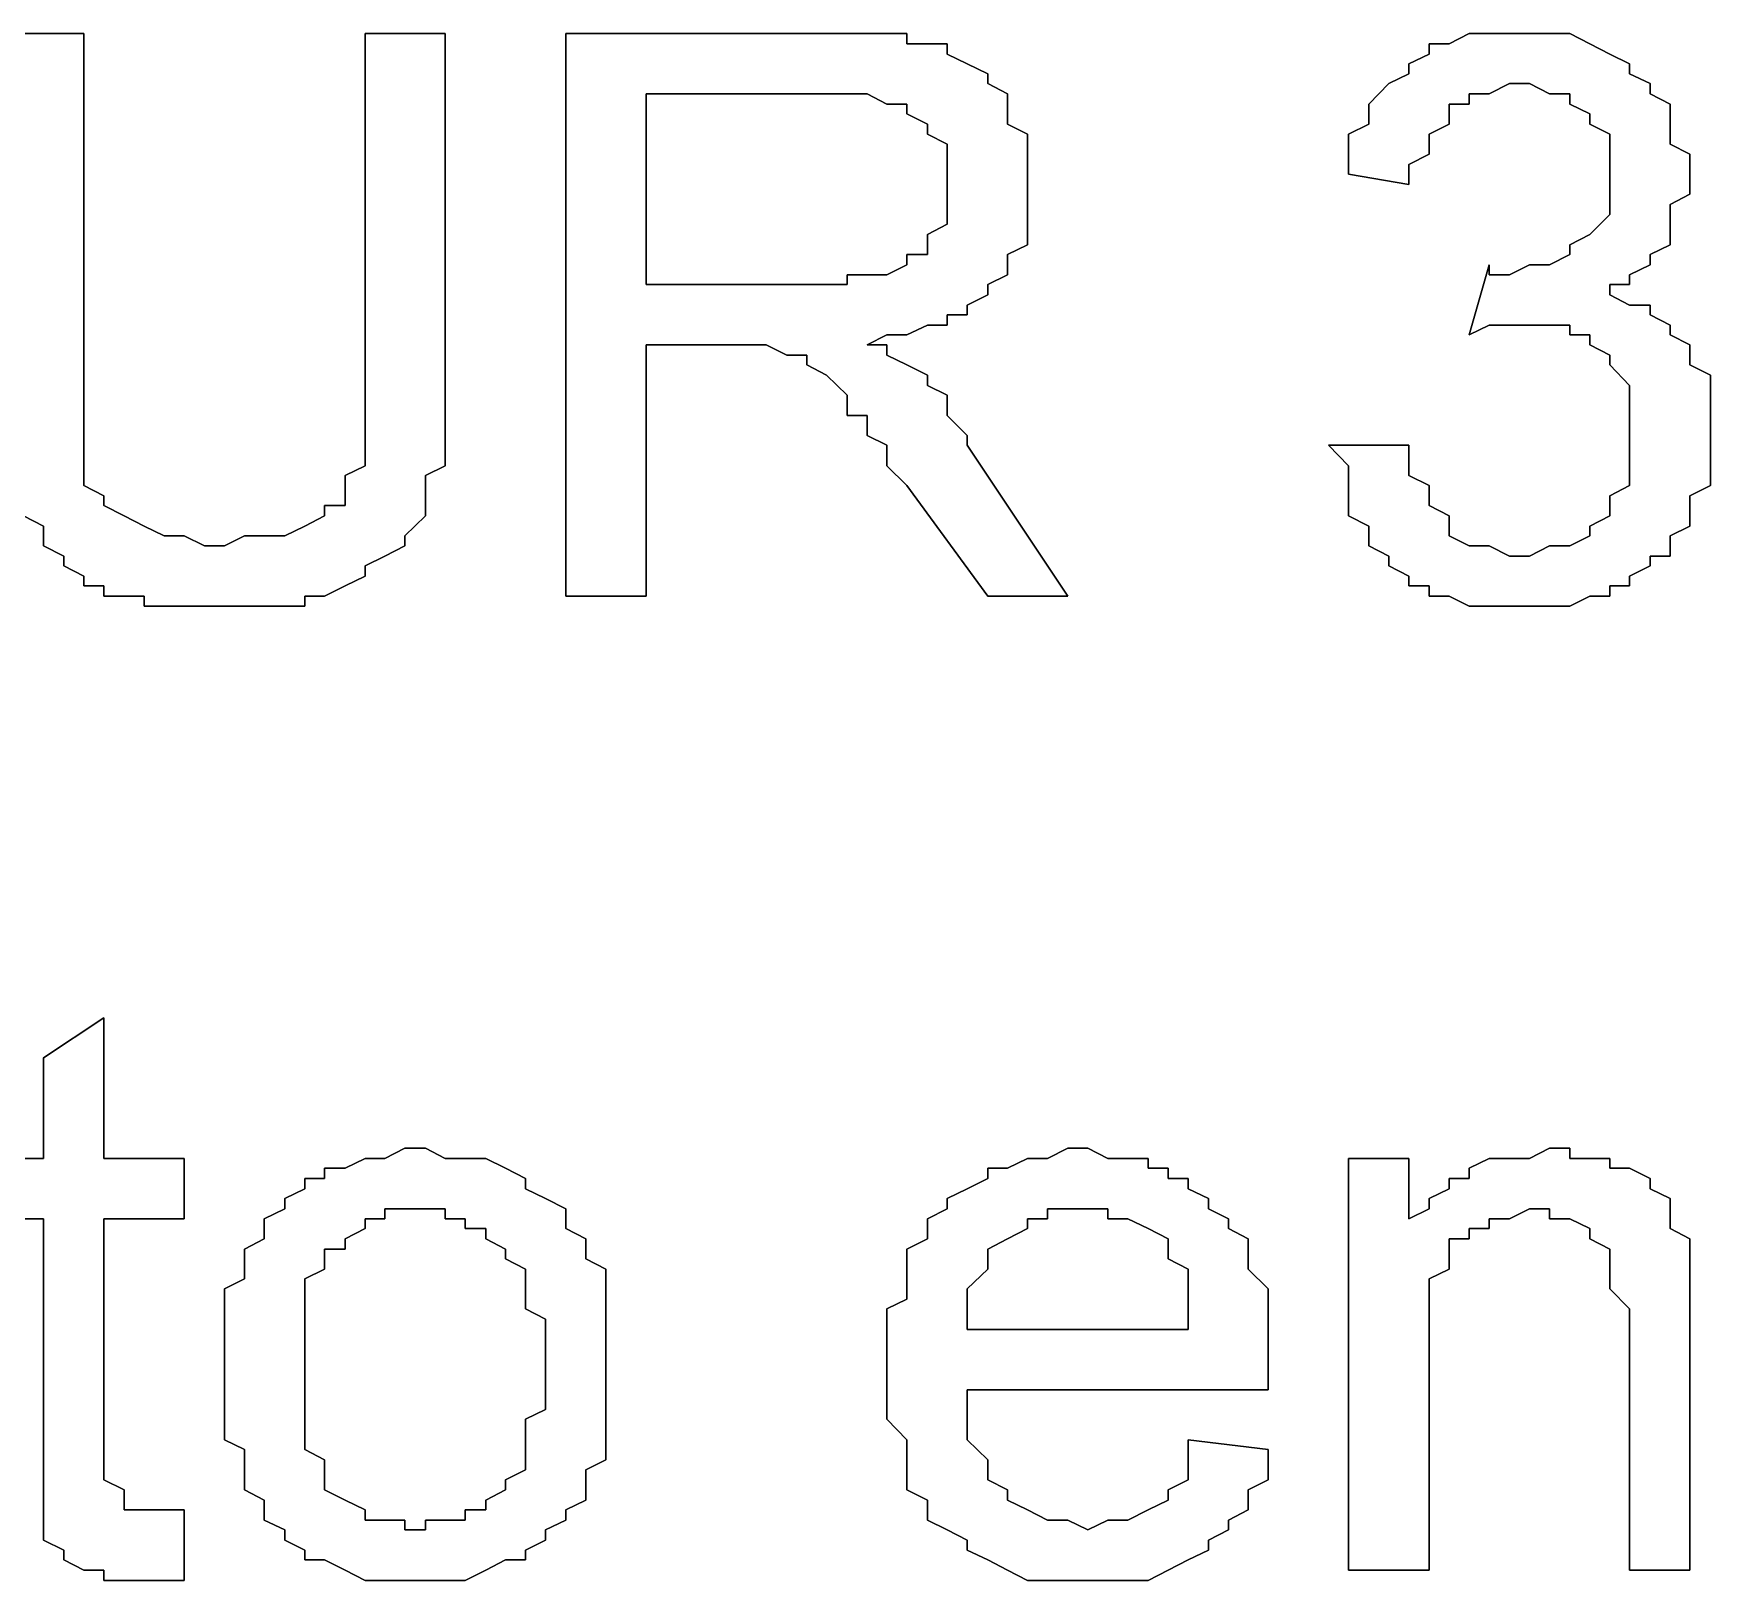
# Model space of a CAD drawing. Header units: metres. Extents: x 2.9 to 42.8, y 1.7 to 28.7.
# Drawn here: x 38.6626 to 38.9573, y 24.1723 to 24.444 of the extents above; entities that cross this region are included whole.
import ezdxf

# ---------------------------------------------------------------- set-up
doc = ezdxf.new("R2010")
doc.units = ezdxf.units.M
doc.layers.add('GRIS', color=8, linetype='Continuous')

msp = doc.modelspace()

# ---------------------------------------------------------------- linework, layer by layer
at = {"layer": 'GRIS', "lineweight": -3}
for points in [[(38.6715, 24.444), (38.6574, 24.444), (38.6715, 24.444)], [(38.6715, 24.3875), (38.6715, 24.444), (38.6715, 24.3875)], [(38.7209, 24.444), (38.7209, 24.3875), (38.7209, 24.444)], [(38.735, 24.444), (38.7209, 24.444), (38.735, 24.444)], [(38.735, 24.3875), (38.735, 24.444), (38.735, 24.3875)], [(38.802, 24.444), (38.7562, 24.444), (38.802, 24.444)], [(38.7562, 24.444), (38.7562, 24.3452), (38.7562, 24.444)], [(38.8056, 24.444), (38.802, 24.444), (38.8056, 24.444)], [(38.8091, 24.444), (38.8056, 24.444), (38.8091, 24.444)], [(38.8126, 24.444), (38.8091, 24.444), (38.8126, 24.444)], [(38.8161, 24.444), (38.8126, 24.444), (38.8161, 24.444)], [(38.8161, 24.4422), (38.8161, 24.444), (38.8161, 24.4422)], [(38.8197, 24.4422), (38.8161, 24.4422), (38.8197, 24.4422)], [(38.8232, 24.4422), (38.8197, 24.4422), (38.8232, 24.4422)], [(38.8232, 24.4404), (38.8232, 24.4422), (38.8232, 24.4404)], [(38.9114, 24.4422), (38.9079, 24.4422), (38.9114, 24.4422)], [(38.9079, 24.4422), (38.9079, 24.4404), (38.9079, 24.4422)], [(38.9149, 24.444), (38.9114, 24.4422), (38.9149, 24.444)], [(38.9184, 24.444), (38.9149, 24.444), (38.9184, 24.444)], [(38.922, 24.444), (38.9184, 24.444), (38.922, 24.444)], [(38.9255, 24.444), (38.922, 24.444), (38.9255, 24.444)], [(38.929, 24.444), (38.9255, 24.444), (38.929, 24.444)], [(38.9326, 24.444), (38.929, 24.444), (38.9326, 24.444)], [(38.9361, 24.4422), (38.9326, 24.444), (38.9361, 24.4422)], [(38.9396, 24.4404), (38.9361, 24.4422), (38.9396, 24.4404)], [(38.8267, 24.4387), (38.8232, 24.4404), (38.8267, 24.4387)], [(38.8303, 24.4369), (38.8267, 24.4387), (38.8303, 24.4369)], [(38.9079, 24.4404), (38.9043, 24.4387), (38.9079, 24.4404)], [(38.9043, 24.4387), (38.9043, 24.4369), (38.9043, 24.4387)], [(38.9431, 24.4387), (38.9396, 24.4404), (38.9431, 24.4387)], [(38.9431, 24.4369), (38.9431, 24.4387), (38.9431, 24.4369)], [(38.8303, 24.4352), (38.8303, 24.4369), (38.8303, 24.4352)], [(38.9043, 24.4369), (38.9008, 24.4352), (38.9043, 24.4369)], [(38.9467, 24.4352), (38.9431, 24.4369), (38.9467, 24.4352)], [(38.7703, 24.3999), (38.7703, 24.4334), (38.7703, 24.3999)], [(38.7703, 24.4334), (38.802, 24.4334), (38.7703, 24.4334)], [(38.802, 24.4334), (38.8056, 24.4334), (38.802, 24.4334)], [(38.8056, 24.4334), (38.8091, 24.4334), (38.8056, 24.4334)], [(38.8091, 24.4334), (38.8126, 24.4316), (38.8091, 24.4334)], [(38.8338, 24.4334), (38.8303, 24.4352), (38.8338, 24.4334)], [(38.8338, 24.4316), (38.8338, 24.4334), (38.8338, 24.4316)], [(38.9008, 24.4352), (38.8973, 24.4316), (38.9008, 24.4352)], [(38.9149, 24.4316), (38.9149, 24.4334), (38.9149, 24.4316)], [(38.9149, 24.4334), (38.9184, 24.4334), (38.9149, 24.4334)], [(38.9184, 24.4334), (38.922, 24.4352), (38.9184, 24.4334)], [(38.922, 24.4352), (38.9255, 24.4352), (38.922, 24.4352)], [(38.9255, 24.4352), (38.929, 24.4334), (38.9255, 24.4352)], [(38.929, 24.4334), (38.9326, 24.4334), (38.929, 24.4334)], [(38.9326, 24.4334), (38.9326, 24.4316), (38.9326, 24.4334)], [(38.9467, 24.4334), (38.9467, 24.4352), (38.9467, 24.4334)], [(38.9502, 24.4316), (38.9467, 24.4334), (38.9502, 24.4316)], [(38.8126, 24.4316), (38.8161, 24.4316), (38.8126, 24.4316)], [(38.8161, 24.4316), (38.8161, 24.4299), (38.8161, 24.4316)], [(38.8161, 24.4299), (38.8197, 24.4281), (38.8161, 24.4299)], [(38.8338, 24.4299), (38.8338, 24.4316), (38.8338, 24.4299)], [(38.8338, 24.4281), (38.8338, 24.4299), (38.8338, 24.4281)], [(38.8973, 24.4316), (38.8973, 24.4299), (38.8973, 24.4316)], [(38.8973, 24.4299), (38.8973, 24.4281), (38.8973, 24.4299)], [(38.9114, 24.4299), (38.9114, 24.4316), (38.9114, 24.4299)], [(38.9114, 24.4316), (38.9149, 24.4316), (38.9114, 24.4316)], [(38.9114, 24.4281), (38.9114, 24.4299), (38.9114, 24.4281)], [(38.9326, 24.4316), (38.9361, 24.4299), (38.9326, 24.4316)], [(38.9361, 24.4299), (38.9361, 24.4281), (38.9361, 24.4299)], [(38.9502, 24.4299), (38.9502, 24.4316), (38.9502, 24.4299)], [(38.9502, 24.4281), (38.9502, 24.4299), (38.9502, 24.4281)], [(38.8197, 24.4281), (38.8197, 24.4263), (38.8197, 24.4281)], [(38.8373, 24.4263), (38.8338, 24.4281), (38.8373, 24.4263)], [(38.8973, 24.4281), (38.8937, 24.4263), (38.8973, 24.4281)], [(38.9079, 24.4263), (38.9114, 24.4281), (38.9079, 24.4263)], [(38.9361, 24.4281), (38.9396, 24.4263), (38.9361, 24.4281)], [(38.9502, 24.4246), (38.9502, 24.4281), (38.9502, 24.4246)], [(38.8197, 24.4263), (38.8232, 24.4246), (38.8197, 24.4263)], [(38.8232, 24.4246), (38.8232, 24.421), (38.8232, 24.4246)], [(38.8373, 24.4228), (38.8373, 24.4263), (38.8373, 24.4228)], [(38.8937, 24.4263), (38.8937, 24.4246), (38.8937, 24.4263)], [(38.8937, 24.4246), (38.8937, 24.421), (38.8937, 24.4246)], [(38.9079, 24.4246), (38.9079, 24.4263), (38.9079, 24.4246)], [(38.9079, 24.4228), (38.9079, 24.4246), (38.9079, 24.4228)], [(38.9396, 24.4263), (38.9396, 24.4246), (38.9396, 24.4263)], [(38.9396, 24.4246), (38.9396, 24.421), (38.9396, 24.4246)], [(38.9537, 24.4228), (38.9502, 24.4246), (38.9537, 24.4228)], [(38.8232, 24.421), (38.8232, 24.4193), (38.8232, 24.421)], [(38.8373, 24.421), (38.8373, 24.4228), (38.8373, 24.421)], [(38.8373, 24.4193), (38.8373, 24.421), (38.8373, 24.4193)], [(38.8937, 24.421), (38.8937, 24.4193), (38.8937, 24.421)], [(38.9043, 24.421), (38.9079, 24.4228), (38.9043, 24.421)], [(38.9043, 24.4175), (38.9043, 24.421), (38.9043, 24.4175)], [(38.9396, 24.421), (38.9396, 24.4193), (38.9396, 24.421)], [(38.9537, 24.421), (38.9537, 24.4228), (38.9537, 24.421)], [(38.9537, 24.4193), (38.9537, 24.421), (38.9537, 24.4193)], [(38.8232, 24.4193), (38.8232, 24.4175), (38.8232, 24.4193)], [(38.8373, 24.4175), (38.8373, 24.4193), (38.8373, 24.4175)], [(38.8937, 24.4193), (38.9043, 24.4175), (38.8937, 24.4193)], [(38.9396, 24.4193), (38.9396, 24.4175), (38.9396, 24.4193)], [(38.9537, 24.4158), (38.9537, 24.4193), (38.9537, 24.4158)], [(38.8232, 24.4175), (38.8232, 24.414), (38.8232, 24.4175)], [(38.8373, 24.414), (38.8373, 24.4175), (38.8373, 24.414)], [(38.9396, 24.4175), (38.9396, 24.4158), (38.9396, 24.4175)], [(38.9396, 24.4158), (38.9396, 24.414), (38.9396, 24.4158)], [(38.9502, 24.414), (38.9537, 24.4158), (38.9502, 24.414)], [(38.8232, 24.414), (38.8232, 24.4122), (38.8232, 24.414)], [(38.8232, 24.4122), (38.8232, 24.4105), (38.8232, 24.4122)], [(38.8373, 24.4122), (38.8373, 24.414), (38.8373, 24.4122)], [(38.8373, 24.4105), (38.8373, 24.4122), (38.8373, 24.4105)], [(38.9396, 24.4122), (38.9361, 24.4087), (38.9396, 24.4122)], [(38.9396, 24.414), (38.9396, 24.4122), (38.9396, 24.414)], [(38.9502, 24.4122), (38.9502, 24.414), (38.9502, 24.4122)], [(38.9502, 24.4087), (38.9502, 24.4122), (38.9502, 24.4087)], [(38.8232, 24.4105), (38.8197, 24.4087), (38.8232, 24.4105)], [(38.8373, 24.4069), (38.8373, 24.4105), (38.8373, 24.4069)], [(38.8197, 24.4087), (38.8197, 24.4069), (38.8197, 24.4087)], [(38.8197, 24.4069), (38.8197, 24.4052), (38.8197, 24.4069)], [(38.8338, 24.4052), (38.8373, 24.4069), (38.8338, 24.4052)], [(38.9361, 24.4087), (38.9326, 24.4069), (38.9361, 24.4087)], [(38.9326, 24.4069), (38.9326, 24.4052), (38.9326, 24.4069)], [(38.9467, 24.4052), (38.9502, 24.4069), (38.9467, 24.4052)], [(38.9502, 24.4069), (38.9502, 24.4087), (38.9502, 24.4069)], [(38.8161, 24.4034), (38.8126, 24.4016), (38.8161, 24.4034)], [(38.8197, 24.4052), (38.8161, 24.4052), (38.8197, 24.4052)], [(38.8161, 24.4052), (38.8161, 24.4034), (38.8161, 24.4052)], [(38.8338, 24.4034), (38.8338, 24.4052), (38.8338, 24.4034)], [(38.8338, 24.4016), (38.8338, 24.4034), (38.8338, 24.4016)], [(38.9184, 24.4034), (38.9149, 24.3911), (38.9184, 24.4034)], [(38.9184, 24.4016), (38.9184, 24.4034), (38.9184, 24.4016)], [(38.9255, 24.4034), (38.922, 24.4016), (38.9255, 24.4034)], [(38.929, 24.4034), (38.9255, 24.4034), (38.929, 24.4034)], [(38.9326, 24.4052), (38.929, 24.4034), (38.9326, 24.4052)], [(38.9431, 24.4016), (38.9467, 24.4034), (38.9431, 24.4016)], [(38.9467, 24.4034), (38.9467, 24.4052), (38.9467, 24.4034)], [(38.8091, 24.4016), (38.8056, 24.4016), (38.8091, 24.4016)], [(38.8056, 24.4016), (38.8056, 24.3999), (38.8056, 24.4016)], [(38.8126, 24.4016), (38.8091, 24.4016), (38.8126, 24.4016)], [(38.8303, 24.3999), (38.8338, 24.4016), (38.8303, 24.3999)], [(38.922, 24.4016), (38.9184, 24.4016), (38.922, 24.4016)], [(38.9431, 24.3999), (38.9431, 24.4016), (38.9431, 24.3999)], [(38.7985, 24.3999), (38.7703, 24.3999), (38.7985, 24.3999)], [(38.802, 24.3999), (38.7985, 24.3999), (38.802, 24.3999)], [(38.8056, 24.3999), (38.802, 24.3999), (38.8056, 24.3999)], [(38.8267, 24.3963), (38.8303, 24.3981), (38.8267, 24.3963)], [(38.8303, 24.3981), (38.8303, 24.3999), (38.8303, 24.3981)], [(38.9396, 24.3981), (38.9396, 24.3999), (38.9396, 24.3981)], [(38.9396, 24.3999), (38.9431, 24.3999), (38.9396, 24.3999)], [(38.9431, 24.3963), (38.9396, 24.3981), (38.9431, 24.3963)], [(38.8232, 24.3928), (38.8232, 24.3946), (38.8232, 24.3928)], [(38.8232, 24.3946), (38.8267, 24.3946), (38.8232, 24.3946)], [(38.8267, 24.3946), (38.8267, 24.3963), (38.8267, 24.3946)], [(38.9467, 24.3963), (38.9431, 24.3963), (38.9467, 24.3963)], [(38.9467, 24.3946), (38.9467, 24.3963), (38.9467, 24.3946)], [(38.9502, 24.3928), (38.9467, 24.3946), (38.9502, 24.3928)], [(38.8161, 24.3911), (38.8197, 24.3928), (38.8161, 24.3911)], [(38.8197, 24.3928), (38.8232, 24.3928), (38.8197, 24.3928)], [(38.9149, 24.3911), (38.9184, 24.3928), (38.9149, 24.3911)], [(38.9184, 24.3928), (38.922, 24.3928), (38.9184, 24.3928)], [(38.922, 24.3928), (38.9255, 24.3928), (38.922, 24.3928)], [(38.9255, 24.3928), (38.929, 24.3928), (38.9255, 24.3928)], [(38.929, 24.3928), (38.9326, 24.3928), (38.929, 24.3928)], [(38.9326, 24.3928), (38.9326, 24.3911), (38.9326, 24.3928)], [(38.9502, 24.3911), (38.9502, 24.3928), (38.9502, 24.3911)], [(38.7703, 24.3452), (38.7703, 24.3893), (38.7703, 24.3452)], [(38.7703, 24.3893), (38.7844, 24.3893), (38.7703, 24.3893)], [(38.7844, 24.3893), (38.7879, 24.3893), (38.7844, 24.3893)], [(38.7879, 24.3893), (38.7914, 24.3893), (38.7879, 24.3893)], [(38.7914, 24.3893), (38.795, 24.3875), (38.7914, 24.3893)], [(38.8091, 24.3893), (38.8126, 24.3911), (38.8091, 24.3893)], [(38.8126, 24.3893), (38.8091, 24.3893), (38.8126, 24.3893)], [(38.8126, 24.3911), (38.8161, 24.3911), (38.8126, 24.3911)], [(38.8126, 24.3875), (38.8126, 24.3893), (38.8126, 24.3875)], [(38.9326, 24.3911), (38.9361, 24.3911), (38.9326, 24.3911)], [(38.9361, 24.3911), (38.9361, 24.3893), (38.9361, 24.3911)], [(38.9361, 24.3893), (38.9396, 24.3875), (38.9361, 24.3893)], [(38.9537, 24.3893), (38.9502, 24.3911), (38.9537, 24.3893)], [(38.9537, 24.3875), (38.9537, 24.3893), (38.9537, 24.3875)], [(38.6715, 24.384), (38.6715, 24.3875), (38.6715, 24.384)], [(38.7209, 24.3875), (38.7209, 24.3858), (38.7209, 24.3875)], [(38.7209, 24.3858), (38.7209, 24.3822), (38.7209, 24.3858)], [(38.735, 24.384), (38.735, 24.3875), (38.735, 24.384)], [(38.795, 24.3875), (38.7985, 24.3875), (38.795, 24.3875)], [(38.7985, 24.3875), (38.7985, 24.3858), (38.7985, 24.3875)], [(38.7985, 24.3858), (38.802, 24.384), (38.7985, 24.3858)], [(38.8161, 24.3858), (38.8126, 24.3875), (38.8161, 24.3858)], [(38.8197, 24.384), (38.8161, 24.3858), (38.8197, 24.384)], [(38.9396, 24.3875), (38.9396, 24.3858), (38.9396, 24.3875)], [(38.9396, 24.3858), (38.9431, 24.3822), (38.9396, 24.3858)], [(38.9537, 24.3858), (38.9537, 24.3875), (38.9537, 24.3858)], [(38.9573, 24.384), (38.9537, 24.3858), (38.9573, 24.384)], [(38.6715, 24.3805), (38.6715, 24.384), (38.6715, 24.3805)], [(38.735, 24.3805), (38.735, 24.384), (38.735, 24.3805)], [(38.802, 24.384), (38.8056, 24.3805), (38.802, 24.384)], [(38.8197, 24.3822), (38.8197, 24.384), (38.8197, 24.3822)], [(38.9573, 24.3822), (38.9573, 24.384), (38.9573, 24.3822)], [(38.6715, 24.3787), (38.6715, 24.3805), (38.6715, 24.3787)], [(38.7209, 24.3822), (38.7209, 24.3805), (38.7209, 24.3822)], [(38.7209, 24.3805), (38.7209, 24.3769), (38.7209, 24.3805)], [(38.735, 24.3787), (38.735, 24.3805), (38.735, 24.3787)], [(38.8056, 24.3805), (38.8056, 24.3787), (38.8056, 24.3805)], [(38.8232, 24.3805), (38.8197, 24.3822), (38.8232, 24.3805)], [(38.8232, 24.3787), (38.8232, 24.3805), (38.8232, 24.3787)], [(38.9431, 24.3822), (38.9431, 24.3805), (38.9431, 24.3822)], [(38.9431, 24.3805), (38.9431, 24.3787), (38.9431, 24.3805)], [(38.9573, 24.3805), (38.9573, 24.3822), (38.9573, 24.3805)], [(38.9573, 24.3769), (38.9573, 24.3805), (38.9573, 24.3769)], [(38.6715, 24.3752), (38.6715, 24.3787), (38.6715, 24.3752)], [(38.7209, 24.3769), (38.7209, 24.3734), (38.7209, 24.3769)], [(38.735, 24.3752), (38.735, 24.3787), (38.735, 24.3752)], [(38.8056, 24.3787), (38.8056, 24.3769), (38.8056, 24.3787)], [(38.8056, 24.3769), (38.8091, 24.3769), (38.8056, 24.3769)], [(38.8091, 24.3769), (38.8091, 24.3734), (38.8091, 24.3769)], [(38.8232, 24.3769), (38.8232, 24.3787), (38.8232, 24.3769)], [(38.8267, 24.3734), (38.8232, 24.3769), (38.8267, 24.3734)], [(38.9431, 24.3787), (38.9431, 24.3769), (38.9431, 24.3787)], [(38.9431, 24.3769), (38.9431, 24.3734), (38.9431, 24.3769)], [(38.9573, 24.3752), (38.9573, 24.3769), (38.9573, 24.3752)], [(38.6715, 24.3734), (38.6715, 24.3752), (38.6715, 24.3734)], [(38.735, 24.3734), (38.735, 24.3752), (38.735, 24.3734)], [(38.9573, 24.3734), (38.9573, 24.3752), (38.9573, 24.3734)], [(38.6715, 24.3717), (38.6715, 24.3734), (38.6715, 24.3717)], [(38.6715, 24.3699), (38.6715, 24.3717), (38.6715, 24.3699)], [(38.7209, 24.3734), (38.7209, 24.3717), (38.7209, 24.3734)], [(38.7209, 24.3717), (38.7209, 24.3699), (38.7209, 24.3717)], [(38.735, 24.3717), (38.735, 24.3734), (38.735, 24.3717)], [(38.735, 24.3681), (38.735, 24.3717), (38.735, 24.3681)], [(38.8091, 24.3734), (38.8126, 24.3717), (38.8091, 24.3734)], [(38.8126, 24.3717), (38.8126, 24.3699), (38.8126, 24.3717)], [(38.8267, 24.3717), (38.8267, 24.3734), (38.8267, 24.3717)], [(38.8444, 24.3452), (38.8267, 24.3717), (38.8444, 24.3452)], [(38.8902, 24.3717), (38.8937, 24.3681), (38.8902, 24.3717)], [(38.9043, 24.3717), (38.8902, 24.3717), (38.9043, 24.3717)], [(38.9043, 24.3699), (38.9043, 24.3717), (38.9043, 24.3699)], [(38.9431, 24.3734), (38.9431, 24.3717), (38.9431, 24.3734)], [(38.9431, 24.3717), (38.9431, 24.3681), (38.9431, 24.3717)], [(38.9573, 24.3717), (38.9573, 24.3734), (38.9573, 24.3717)], [(38.9573, 24.3699), (38.9573, 24.3717), (38.9573, 24.3699)], [(38.6715, 24.3681), (38.6715, 24.3699), (38.6715, 24.3681)], [(38.6715, 24.3646), (38.6715, 24.3681), (38.6715, 24.3646)], [(38.7209, 24.3681), (38.7174, 24.3664), (38.7209, 24.3681)], [(38.7209, 24.3699), (38.7209, 24.3681), (38.7209, 24.3699)], [(38.7315, 24.3664), (38.735, 24.3681), (38.7315, 24.3664)], [(38.8126, 24.3699), (38.8126, 24.3681), (38.8126, 24.3699)], [(38.8126, 24.3681), (38.8161, 24.3646), (38.8126, 24.3681)], [(38.8937, 24.3681), (38.8937, 24.3664), (38.8937, 24.3681)], [(38.9043, 24.3664), (38.9043, 24.3699), (38.9043, 24.3664)], [(38.9431, 24.3681), (38.9431, 24.3664), (38.9431, 24.3681)], [(38.9573, 24.3664), (38.9573, 24.3699), (38.9573, 24.3664)], [(38.7174, 24.3664), (38.7174, 24.3646), (38.7174, 24.3664)], [(38.7315, 24.3646), (38.7315, 24.3664), (38.7315, 24.3646)], [(38.8937, 24.3664), (38.8937, 24.3646), (38.8937, 24.3664)], [(38.9079, 24.3646), (38.9043, 24.3664), (38.9079, 24.3646)], [(38.9431, 24.3664), (38.9431, 24.3646), (38.9431, 24.3664)], [(38.9573, 24.3646), (38.9573, 24.3664), (38.9573, 24.3646)], [(38.675, 24.3628), (38.6715, 24.3646), (38.675, 24.3628)], [(38.675, 24.3611), (38.675, 24.3628), (38.675, 24.3611)], [(38.7174, 24.3646), (38.7174, 24.3628), (38.7174, 24.3646)], [(38.7174, 24.3628), (38.7174, 24.3611), (38.7174, 24.3628)], [(38.7315, 24.3628), (38.7315, 24.3646), (38.7315, 24.3628)], [(38.7315, 24.3611), (38.7315, 24.3628), (38.7315, 24.3611)], [(38.8161, 24.3646), (38.8303, 24.3452), (38.8161, 24.3646)], [(38.8937, 24.3646), (38.8937, 24.3611), (38.8937, 24.3646)], [(38.9079, 24.3628), (38.9079, 24.3646), (38.9079, 24.3628)], [(38.9079, 24.3611), (38.9079, 24.3628), (38.9079, 24.3611)], [(38.9431, 24.3646), (38.9396, 24.3628), (38.9431, 24.3646)], [(38.9396, 24.3628), (38.9396, 24.3611), (38.9396, 24.3628)], [(38.9537, 24.3628), (38.9573, 24.3646), (38.9537, 24.3628)], [(38.9537, 24.3611), (38.9537, 24.3628), (38.9537, 24.3611)], [(38.6609, 24.3593), (38.6644, 24.3575), (38.6609, 24.3593)], [(38.6786, 24.3593), (38.675, 24.3611), (38.6786, 24.3593)], [(38.6821, 24.3575), (38.6786, 24.3593), (38.6821, 24.3575)], [(38.7138, 24.3593), (38.7103, 24.3575), (38.7138, 24.3593)], [(38.7174, 24.3611), (38.7138, 24.3611), (38.7174, 24.3611)], [(38.7138, 24.3611), (38.7138, 24.3593), (38.7138, 24.3611)], [(38.7279, 24.3558), (38.7315, 24.3593), (38.7279, 24.3558)], [(38.7315, 24.3593), (38.7315, 24.3611), (38.7315, 24.3593)], [(38.8937, 24.3611), (38.8937, 24.3593), (38.8937, 24.3611)], [(38.8937, 24.3593), (38.8973, 24.3575), (38.8937, 24.3593)], [(38.9114, 24.3593), (38.9079, 24.3611), (38.9114, 24.3593)], [(38.9114, 24.3575), (38.9114, 24.3593), (38.9114, 24.3575)], [(38.9396, 24.3593), (38.9361, 24.3575), (38.9396, 24.3593)], [(38.9396, 24.3611), (38.9396, 24.3593), (38.9396, 24.3611)], [(38.9537, 24.3575), (38.9537, 24.3611), (38.9537, 24.3575)], [(38.6644, 24.3575), (38.6644, 24.3558), (38.6644, 24.3575)], [(38.6644, 24.3558), (38.6644, 24.354), (38.6644, 24.3558)], [(38.6856, 24.3558), (38.6821, 24.3575), (38.6856, 24.3558)], [(38.6891, 24.3558), (38.6856, 24.3558), (38.6891, 24.3558)], [(38.6927, 24.354), (38.6891, 24.3558), (38.6927, 24.354)], [(38.6997, 24.3558), (38.6962, 24.354), (38.6997, 24.3558)], [(38.7032, 24.3558), (38.6997, 24.3558), (38.7032, 24.3558)], [(38.7068, 24.3558), (38.7032, 24.3558), (38.7068, 24.3558)], [(38.7103, 24.3575), (38.7068, 24.3558), (38.7103, 24.3575)], [(38.7279, 24.354), (38.7279, 24.3558), (38.7279, 24.354)], [(38.8973, 24.3575), (38.8973, 24.3558), (38.8973, 24.3575)], [(38.8973, 24.3558), (38.8973, 24.354), (38.8973, 24.3558)], [(38.9114, 24.3558), (38.9114, 24.3575), (38.9114, 24.3558)], [(38.9149, 24.354), (38.9114, 24.3558), (38.9149, 24.354)], [(38.9361, 24.3558), (38.9326, 24.354), (38.9361, 24.3558)], [(38.9361, 24.3575), (38.9361, 24.3558), (38.9361, 24.3575)], [(38.9502, 24.3558), (38.9537, 24.3575), (38.9502, 24.3558)], [(38.9502, 24.354), (38.9502, 24.3558), (38.9502, 24.354)], [(38.6644, 24.354), (38.668, 24.3522), (38.6644, 24.354)], [(38.6962, 24.354), (38.6927, 24.354), (38.6962, 24.354)], [(38.7244, 24.3522), (38.7279, 24.354), (38.7244, 24.3522)], [(38.8973, 24.354), (38.9008, 24.3522), (38.8973, 24.354)], [(38.9184, 24.354), (38.9149, 24.354), (38.9184, 24.354)], [(38.922, 24.3522), (38.9184, 24.354), (38.922, 24.3522)], [(38.929, 24.354), (38.9255, 24.3522), (38.929, 24.354)], [(38.9326, 24.354), (38.929, 24.354), (38.9326, 24.354)], [(38.9502, 24.3522), (38.9502, 24.354), (38.9502, 24.3522)], [(38.668, 24.3522), (38.668, 24.3505), (38.668, 24.3522)], [(38.668, 24.3505), (38.6715, 24.3487), (38.668, 24.3505)], [(38.7209, 24.3505), (38.7244, 24.3522), (38.7209, 24.3505)], [(38.7209, 24.3487), (38.7209, 24.3505), (38.7209, 24.3487)], [(38.9008, 24.3522), (38.9008, 24.3505), (38.9008, 24.3522)], [(38.9008, 24.3505), (38.9043, 24.3487), (38.9008, 24.3505)], [(38.9255, 24.3522), (38.922, 24.3522), (38.9255, 24.3522)], [(38.9431, 24.3487), (38.9467, 24.3505), (38.9431, 24.3487)], [(38.9467, 24.3505), (38.9467, 24.3522), (38.9467, 24.3505)], [(38.9467, 24.3522), (38.9502, 24.3522), (38.9467, 24.3522)], [(38.6715, 24.3487), (38.6715, 24.347), (38.6715, 24.3487)], [(38.6715, 24.347), (38.675, 24.347), (38.6715, 24.347)], [(38.675, 24.347), (38.675, 24.3452), (38.675, 24.347)], [(38.7138, 24.3452), (38.7174, 24.347), (38.7138, 24.3452)], [(38.7174, 24.347), (38.7209, 24.3487), (38.7174, 24.347)], [(38.9043, 24.3487), (38.9043, 24.347), (38.9043, 24.3487)], [(38.9043, 24.347), (38.9079, 24.347), (38.9043, 24.347)], [(38.9079, 24.347), (38.9079, 24.3452), (38.9079, 24.347)], [(38.9396, 24.3452), (38.9396, 24.347), (38.9396, 24.3452)], [(38.9396, 24.347), (38.9431, 24.347), (38.9396, 24.347)], [(38.9431, 24.347), (38.9431, 24.3487), (38.9431, 24.347)], [(38.675, 24.3452), (38.6786, 24.3452), (38.675, 24.3452)], [(38.6786, 24.3452), (38.6821, 24.3452), (38.6786, 24.3452)], [(38.6821, 24.3452), (38.6821, 24.3434), (38.6821, 24.3452)], [(38.7103, 24.3434), (38.7103, 24.3452), (38.7103, 24.3434)], [(38.7103, 24.3452), (38.7138, 24.3452), (38.7103, 24.3452)], [(38.7562, 24.3452), (38.7703, 24.3452), (38.7562, 24.3452)], [(38.8303, 24.3452), (38.8444, 24.3452), (38.8303, 24.3452)], [(38.9079, 24.3452), (38.9114, 24.3452), (38.9079, 24.3452)], [(38.9114, 24.3452), (38.9149, 24.3434), (38.9114, 24.3452)], [(38.9326, 24.3434), (38.9361, 24.3452), (38.9326, 24.3434)], [(38.9361, 24.3452), (38.9396, 24.3452), (38.9361, 24.3452)], [(38.6821, 24.3434), (38.6856, 24.3434), (38.6821, 24.3434)], [(38.6856, 24.3434), (38.6891, 24.3434), (38.6856, 24.3434)], [(38.6891, 24.3434), (38.6927, 24.3434), (38.6891, 24.3434)], [(38.6927, 24.3434), (38.6962, 24.3434), (38.6927, 24.3434)], [(38.6962, 24.3434), (38.6997, 24.3434), (38.6962, 24.3434)], [(38.6997, 24.3434), (38.7032, 24.3434), (38.6997, 24.3434)], [(38.7032, 24.3434), (38.7068, 24.3434), (38.7032, 24.3434)], [(38.7068, 24.3434), (38.7103, 24.3434), (38.7068, 24.3434)], [(38.9149, 24.3434), (38.9184, 24.3434), (38.9149, 24.3434)], [(38.9184, 24.3434), (38.922, 24.3434), (38.9184, 24.3434)], [(38.922, 24.3434), (38.9255, 24.3434), (38.922, 24.3434)], [(38.9255, 24.3434), (38.929, 24.3434), (38.9255, 24.3434)], [(38.929, 24.3434), (38.9326, 24.3434), (38.929, 24.3434)], [(38.675, 24.2711), (38.6644, 24.2641), (38.675, 24.2711)], [(38.675, 24.2464), (38.675, 24.2711), (38.675, 24.2464)], [(38.6644, 24.2641), (38.6644, 24.2464), (38.6644, 24.2641)], [(38.7279, 24.2482), (38.7244, 24.2464), (38.7279, 24.2482)], [(38.7315, 24.2482), (38.7279, 24.2482), (38.7315, 24.2482)], [(38.735, 24.2464), (38.7315, 24.2482), (38.735, 24.2464)], [(38.8444, 24.2482), (38.8408, 24.2464), (38.8444, 24.2482)], [(38.8479, 24.2482), (38.8444, 24.2482), (38.8479, 24.2482)], [(38.8514, 24.2464), (38.8479, 24.2482), (38.8514, 24.2464)], [(38.929, 24.2482), (38.9255, 24.2464), (38.929, 24.2482)], [(38.9326, 24.2482), (38.929, 24.2482), (38.9326, 24.2482)], [(38.9326, 24.2464), (38.9326, 24.2482), (38.9326, 24.2464)], [(38.6644, 24.2464), (38.6539, 24.2464), (38.6644, 24.2464)], [(38.6891, 24.2464), (38.675, 24.2464), (38.6891, 24.2464)], [(38.6891, 24.2358), (38.6891, 24.2464), (38.6891, 24.2358)], [(38.7174, 24.2447), (38.7138, 24.2447), (38.7174, 24.2447)], [(38.7138, 24.2447), (38.7138, 24.2429), (38.7138, 24.2447)], [(38.7209, 24.2464), (38.7174, 24.2447), (38.7209, 24.2464)], [(38.7244, 24.2464), (38.7209, 24.2464), (38.7244, 24.2464)], [(38.7385, 24.2464), (38.735, 24.2464), (38.7385, 24.2464)], [(38.7421, 24.2464), (38.7385, 24.2464), (38.7421, 24.2464)], [(38.7456, 24.2447), (38.7421, 24.2464), (38.7456, 24.2447)], [(38.7491, 24.2429), (38.7456, 24.2447), (38.7491, 24.2429)], [(38.8338, 24.2447), (38.8303, 24.2447), (38.8338, 24.2447)], [(38.8303, 24.2447), (38.8303, 24.2429), (38.8303, 24.2447)], [(38.8373, 24.2464), (38.8338, 24.2447), (38.8373, 24.2464)], [(38.8408, 24.2464), (38.8373, 24.2464), (38.8408, 24.2464)], [(38.8549, 24.2464), (38.8514, 24.2464), (38.8549, 24.2464)], [(38.8585, 24.2464), (38.8549, 24.2464), (38.8585, 24.2464)], [(38.8585, 24.2447), (38.8585, 24.2464), (38.8585, 24.2447)], [(38.862, 24.2447), (38.8585, 24.2447), (38.862, 24.2447)], [(38.862, 24.2429), (38.862, 24.2447), (38.862, 24.2429)], [(38.9043, 24.2464), (38.8937, 24.2464), (38.9043, 24.2464)], [(38.8937, 24.2464), (38.8937, 24.1741), (38.8937, 24.2464)], [(38.9043, 24.2358), (38.9043, 24.2464), (38.9043, 24.2358)], [(38.9184, 24.2464), (38.9149, 24.2447), (38.9184, 24.2464)], [(38.9149, 24.2447), (38.9149, 24.2429), (38.9149, 24.2447)], [(38.922, 24.2464), (38.9184, 24.2464), (38.922, 24.2464)], [(38.9255, 24.2464), (38.922, 24.2464), (38.9255, 24.2464)], [(38.9361, 24.2464), (38.9326, 24.2464), (38.9361, 24.2464)], [(38.9396, 24.2464), (38.9361, 24.2464), (38.9396, 24.2464)], [(38.9396, 24.2447), (38.9396, 24.2464), (38.9396, 24.2447)], [(38.9431, 24.2447), (38.9396, 24.2447), (38.9431, 24.2447)], [(38.9467, 24.2429), (38.9431, 24.2447), (38.9467, 24.2429)], [(38.7103, 24.2411), (38.7068, 24.2394), (38.7103, 24.2411)], [(38.7138, 24.2429), (38.7103, 24.2429), (38.7138, 24.2429)], [(38.7103, 24.2429), (38.7103, 24.2411), (38.7103, 24.2429)], [(38.7491, 24.2411), (38.7491, 24.2429), (38.7491, 24.2411)], [(38.7526, 24.2394), (38.7491, 24.2411), (38.7526, 24.2394)], [(38.8267, 24.2411), (38.8232, 24.2394), (38.8267, 24.2411)], [(38.8303, 24.2429), (38.8267, 24.2411), (38.8303, 24.2429)], [(38.8655, 24.2429), (38.862, 24.2429), (38.8655, 24.2429)], [(38.8655, 24.2411), (38.8655, 24.2429), (38.8655, 24.2411)], [(38.8691, 24.2394), (38.8655, 24.2411), (38.8691, 24.2394)], [(38.9114, 24.2411), (38.9079, 24.2394), (38.9114, 24.2411)], [(38.9149, 24.2429), (38.9114, 24.2429), (38.9149, 24.2429)], [(38.9114, 24.2429), (38.9114, 24.2411), (38.9114, 24.2429)], [(38.9467, 24.2411), (38.9467, 24.2429), (38.9467, 24.2411)], [(38.9502, 24.2394), (38.9467, 24.2411), (38.9502, 24.2394)], [(38.7068, 24.2394), (38.7068, 24.2376), (38.7068, 24.2394)], [(38.7562, 24.2376), (38.7526, 24.2394), (38.7562, 24.2376)], [(38.8232, 24.2394), (38.8232, 24.2376), (38.8232, 24.2394)], [(38.8691, 24.2376), (38.8691, 24.2394), (38.8691, 24.2376)], [(38.9079, 24.2394), (38.9079, 24.2376), (38.9079, 24.2394)], [(38.9502, 24.2376), (38.9502, 24.2394), (38.9502, 24.2376)], [(38.6539, 24.2358), (38.6644, 24.2358), (38.6539, 24.2358)], [(38.6644, 24.2358), (38.6644, 24.1953), (38.6644, 24.2358)], [(38.675, 24.1935), (38.675, 24.2358), (38.675, 24.1935)], [(38.675, 24.2358), (38.6891, 24.2358), (38.675, 24.2358)], [(38.7068, 24.2376), (38.7032, 24.2358), (38.7068, 24.2376)], [(38.7032, 24.2358), (38.7032, 24.2341), (38.7032, 24.2358)], [(38.7209, 24.2341), (38.7209, 24.2358), (38.7209, 24.2341)], [(38.7209, 24.2358), (38.7244, 24.2358), (38.7209, 24.2358)], [(38.7244, 24.2358), (38.7244, 24.2376), (38.7244, 24.2358)], [(38.7244, 24.2376), (38.7279, 24.2376), (38.7244, 24.2376)], [(38.7279, 24.2376), (38.7315, 24.2376), (38.7279, 24.2376)], [(38.7315, 24.2376), (38.735, 24.2376), (38.7315, 24.2376)], [(38.735, 24.2376), (38.735, 24.2358), (38.735, 24.2376)], [(38.735, 24.2358), (38.7385, 24.2358), (38.735, 24.2358)], [(38.7385, 24.2358), (38.7385, 24.2341), (38.7385, 24.2358)], [(38.7562, 24.2358), (38.7562, 24.2376), (38.7562, 24.2358)], [(38.7562, 24.2341), (38.7562, 24.2358), (38.7562, 24.2341)], [(38.8232, 24.2376), (38.8197, 24.2358), (38.8232, 24.2376)], [(38.8197, 24.2358), (38.8197, 24.2341), (38.8197, 24.2358)], [(38.8373, 24.2341), (38.8373, 24.2358), (38.8373, 24.2341)], [(38.8373, 24.2358), (38.8408, 24.2358), (38.8373, 24.2358)], [(38.8408, 24.2358), (38.8408, 24.2376), (38.8408, 24.2358)], [(38.8408, 24.2376), (38.8444, 24.2376), (38.8408, 24.2376)], [(38.8444, 24.2376), (38.8479, 24.2376), (38.8444, 24.2376)], [(38.8479, 24.2376), (38.8514, 24.2376), (38.8479, 24.2376)], [(38.8514, 24.2376), (38.8514, 24.2358), (38.8514, 24.2376)], [(38.8514, 24.2358), (38.8549, 24.2358), (38.8514, 24.2358)], [(38.8549, 24.2358), (38.8585, 24.2341), (38.8549, 24.2358)], [(38.8726, 24.2358), (38.8691, 24.2376), (38.8726, 24.2358)], [(38.8726, 24.2341), (38.8726, 24.2358), (38.8726, 24.2341)], [(38.9079, 24.2376), (38.9043, 24.2358), (38.9079, 24.2376)], [(38.9184, 24.2341), (38.9184, 24.2358), (38.9184, 24.2341)], [(38.9184, 24.2358), (38.922, 24.2358), (38.9184, 24.2358)], [(38.922, 24.2358), (38.9255, 24.2376), (38.922, 24.2358)], [(38.9255, 24.2376), (38.929, 24.2376), (38.9255, 24.2376)], [(38.929, 24.2376), (38.929, 24.2358), (38.929, 24.2376)], [(38.929, 24.2358), (38.9326, 24.2358), (38.929, 24.2358)], [(38.9326, 24.2358), (38.9361, 24.2341), (38.9326, 24.2358)], [(38.9502, 24.2341), (38.9502, 24.2376), (38.9502, 24.2341)], [(38.7032, 24.2323), (38.6997, 24.2305), (38.7032, 24.2323)], [(38.7032, 24.2341), (38.7032, 24.2323), (38.7032, 24.2341)], [(38.7174, 24.2323), (38.7209, 24.2341), (38.7174, 24.2323)], [(38.7174, 24.2305), (38.7174, 24.2323), (38.7174, 24.2305)], [(38.7385, 24.2341), (38.7421, 24.2341), (38.7385, 24.2341)], [(38.7421, 24.2341), (38.7421, 24.2323), (38.7421, 24.2341)], [(38.7421, 24.2323), (38.7456, 24.2305), (38.7421, 24.2323)], [(38.7597, 24.2323), (38.7562, 24.2341), (38.7597, 24.2323)], [(38.7597, 24.2305), (38.7597, 24.2323), (38.7597, 24.2305)], [(38.8197, 24.2323), (38.8161, 24.2305), (38.8197, 24.2323)], [(38.8197, 24.2341), (38.8197, 24.2323), (38.8197, 24.2341)], [(38.8303, 24.2305), (38.8338, 24.2323), (38.8303, 24.2305)], [(38.8338, 24.2323), (38.8373, 24.2341), (38.8338, 24.2323)], [(38.8585, 24.2341), (38.862, 24.2323), (38.8585, 24.2341)], [(38.862, 24.2323), (38.862, 24.2305), (38.862, 24.2323)], [(38.8761, 24.2323), (38.8726, 24.2341), (38.8761, 24.2323)], [(38.8761, 24.2305), (38.8761, 24.2323), (38.8761, 24.2305)], [(38.9114, 24.2305), (38.9114, 24.2323), (38.9114, 24.2305)], [(38.9114, 24.2323), (38.9149, 24.2323), (38.9114, 24.2323)], [(38.9149, 24.2323), (38.9149, 24.2341), (38.9149, 24.2323)], [(38.9149, 24.2341), (38.9184, 24.2341), (38.9149, 24.2341)], [(38.9361, 24.2341), (38.9361, 24.2323), (38.9361, 24.2341)], [(38.9361, 24.2323), (38.9396, 24.2305), (38.9361, 24.2323)], [(38.9537, 24.2323), (38.9502, 24.2341), (38.9537, 24.2323)], [(38.9537, 24.2305), (38.9537, 24.2323), (38.9537, 24.2305)], [(38.6997, 24.2305), (38.6997, 24.2288), (38.6997, 24.2305)], [(38.7138, 24.2288), (38.7138, 24.2305), (38.7138, 24.2288)], [(38.7138, 24.2305), (38.7174, 24.2305), (38.7138, 24.2305)], [(38.7456, 24.2305), (38.7456, 24.2288), (38.7456, 24.2305)], [(38.7597, 24.2288), (38.7597, 24.2305), (38.7597, 24.2288)], [(38.8161, 24.2305), (38.8161, 24.2288), (38.8161, 24.2305)], [(38.8303, 24.2288), (38.8303, 24.2305), (38.8303, 24.2288)], [(38.862, 24.2305), (38.862, 24.2288), (38.862, 24.2305)], [(38.8761, 24.2288), (38.8761, 24.2305), (38.8761, 24.2288)], [(38.9114, 24.2288), (38.9114, 24.2305), (38.9114, 24.2288)], [(38.9396, 24.2305), (38.9396, 24.2288), (38.9396, 24.2305)], [(38.9537, 24.2288), (38.9537, 24.2305), (38.9537, 24.2288)], [(38.6997, 24.2288), (38.6997, 24.227), (38.6997, 24.2288)], [(38.6997, 24.227), (38.6997, 24.2253), (38.6997, 24.227)], [(38.7103, 24.2253), (38.7138, 24.227), (38.7103, 24.2253)], [(38.7138, 24.227), (38.7138, 24.2288), (38.7138, 24.227)], [(38.7456, 24.2288), (38.7491, 24.227), (38.7456, 24.2288)], [(38.7491, 24.227), (38.7491, 24.2253), (38.7491, 24.227)], [(38.7632, 24.227), (38.7597, 24.2288), (38.7632, 24.227)], [(38.7632, 24.2235), (38.7632, 24.227), (38.7632, 24.2235)], [(38.8161, 24.2288), (38.8161, 24.227), (38.8161, 24.2288)], [(38.8161, 24.227), (38.8161, 24.2235), (38.8161, 24.227)], [(38.8267, 24.2235), (38.8303, 24.227), (38.8267, 24.2235)], [(38.8303, 24.227), (38.8303, 24.2288), (38.8303, 24.227)], [(38.862, 24.2288), (38.8655, 24.227), (38.862, 24.2288)], [(38.8655, 24.227), (38.8655, 24.2253), (38.8655, 24.227)], [(38.8761, 24.227), (38.8761, 24.2288), (38.8761, 24.227)], [(38.8796, 24.2235), (38.8761, 24.227), (38.8796, 24.2235)], [(38.9079, 24.2253), (38.9114, 24.227), (38.9079, 24.2253)], [(38.9114, 24.227), (38.9114, 24.2288), (38.9114, 24.227)], [(38.9396, 24.2288), (38.9396, 24.227), (38.9396, 24.2288)], [(38.9396, 24.227), (38.9396, 24.2253), (38.9396, 24.227)], [(38.9537, 24.227), (38.9537, 24.2288), (38.9537, 24.227)], [(38.9537, 24.2235), (38.9537, 24.227), (38.9537, 24.2235)], [(38.6997, 24.2253), (38.6962, 24.2235), (38.6997, 24.2253)], [(38.6962, 24.2235), (38.6962, 24.22), (38.6962, 24.2235)], [(38.7103, 24.2235), (38.7103, 24.2253), (38.7103, 24.2235)], [(38.7103, 24.2217), (38.7103, 24.2235), (38.7103, 24.2217)], [(38.7491, 24.2253), (38.7491, 24.2235), (38.7491, 24.2253)], [(38.7491, 24.2235), (38.7491, 24.22), (38.7491, 24.2235)], [(38.7632, 24.2217), (38.7632, 24.2235), (38.7632, 24.2217)], [(38.8161, 24.2235), (38.8161, 24.2217), (38.8161, 24.2235)], [(38.8267, 24.2217), (38.8267, 24.2235), (38.8267, 24.2217)], [(38.8655, 24.2253), (38.8655, 24.2217), (38.8655, 24.2253)], [(38.8796, 24.2217), (38.8796, 24.2235), (38.8796, 24.2217)], [(38.9079, 24.2235), (38.9079, 24.2253), (38.9079, 24.2235)], [(38.9079, 24.22), (38.9079, 24.2235), (38.9079, 24.22)], [(38.9396, 24.2253), (38.9396, 24.2235), (38.9396, 24.2253)], [(38.9396, 24.2235), (38.9431, 24.22), (38.9396, 24.2235)], [(38.9537, 24.2217), (38.9537, 24.2235), (38.9537, 24.2217)], [(38.7103, 24.2182), (38.7103, 24.2217), (38.7103, 24.2182)], [(38.7632, 24.22), (38.7632, 24.2217), (38.7632, 24.22)], [(38.8161, 24.2217), (38.8126, 24.22), (38.8161, 24.2217)], [(38.8267, 24.22), (38.8267, 24.2217), (38.8267, 24.22)], [(38.8655, 24.2217), (38.8655, 24.22), (38.8655, 24.2217)], [(38.8796, 24.22), (38.8796, 24.2217), (38.8796, 24.22)], [(38.9537, 24.2182), (38.9537, 24.2217), (38.9537, 24.2182)], [(38.6962, 24.22), (38.6962, 24.2182), (38.6962, 24.22)], [(38.6962, 24.2182), (38.6962, 24.2147), (38.6962, 24.2182)], [(38.7103, 24.2164), (38.7103, 24.2182), (38.7103, 24.2164)], [(38.7491, 24.22), (38.7526, 24.2182), (38.7491, 24.22)], [(38.7526, 24.2182), (38.7526, 24.2164), (38.7526, 24.2182)], [(38.7632, 24.2164), (38.7632, 24.22), (38.7632, 24.2164)], [(38.8126, 24.22), (38.8126, 24.2164), (38.8126, 24.22)], [(38.8267, 24.2164), (38.8267, 24.22), (38.8267, 24.2164)], [(38.8655, 24.22), (38.8655, 24.2164), (38.8655, 24.22)], [(38.8796, 24.2164), (38.8796, 24.22), (38.8796, 24.2164)], [(38.9079, 24.2182), (38.9079, 24.22), (38.9079, 24.2182)], [(38.9079, 24.2147), (38.9079, 24.2182), (38.9079, 24.2147)], [(38.9431, 24.22), (38.9431, 24.2182), (38.9431, 24.22)], [(38.9431, 24.2182), (38.9431, 24.1741), (38.9431, 24.2182)], [(38.9537, 24.1741), (38.9537, 24.2182), (38.9537, 24.1741)], [(38.6962, 24.2147), (38.6962, 24.2129), (38.6962, 24.2147)], [(38.7103, 24.2129), (38.7103, 24.2164), (38.7103, 24.2129)], [(38.7526, 24.2164), (38.7526, 24.2129), (38.7526, 24.2164)], [(38.7632, 24.2147), (38.7632, 24.2164), (38.7632, 24.2147)], [(38.7632, 24.2111), (38.7632, 24.2147), (38.7632, 24.2111)], [(38.8126, 24.2164), (38.8126, 24.2147), (38.8126, 24.2164)], [(38.8126, 24.2147), (38.8126, 24.2111), (38.8126, 24.2147)], [(38.8655, 24.2164), (38.8267, 24.2164), (38.8655, 24.2164)], [(38.8796, 24.2147), (38.8796, 24.2164), (38.8796, 24.2147)], [(38.8796, 24.2111), (38.8796, 24.2147), (38.8796, 24.2111)], [(38.9079, 24.2129), (38.9079, 24.2147), (38.9079, 24.2129)], [(38.6962, 24.2129), (38.6962, 24.2094), (38.6962, 24.2129)], [(38.7103, 24.2111), (38.7103, 24.2129), (38.7103, 24.2111)], [(38.7526, 24.2129), (38.7526, 24.2094), (38.7526, 24.2129)], [(38.9079, 24.1741), (38.9079, 24.2129), (38.9079, 24.1741)], [(38.6962, 24.2094), (38.6962, 24.2076), (38.6962, 24.2094)], [(38.7103, 24.2094), (38.7103, 24.2111), (38.7103, 24.2094)], [(38.7103, 24.2076), (38.7103, 24.2094), (38.7103, 24.2076)], [(38.7526, 24.2094), (38.7526, 24.2058), (38.7526, 24.2094)], [(38.7632, 24.2076), (38.7632, 24.2111), (38.7632, 24.2076)], [(38.8126, 24.2111), (38.8126, 24.2094), (38.8126, 24.2111)], [(38.8126, 24.2094), (38.8126, 24.2076), (38.8126, 24.2094)], [(38.8796, 24.2094), (38.8796, 24.2111), (38.8796, 24.2094)], [(38.8796, 24.2076), (38.8796, 24.2094), (38.8796, 24.2076)], [(38.6962, 24.2076), (38.6962, 24.2041), (38.6962, 24.2076)], [(38.7103, 24.2041), (38.7103, 24.2076), (38.7103, 24.2041)], [(38.7526, 24.2058), (38.7526, 24.2023), (38.7526, 24.2058)], [(38.7632, 24.2058), (38.7632, 24.2076), (38.7632, 24.2058)], [(38.7632, 24.2023), (38.7632, 24.2058), (38.7632, 24.2023)], [(38.8126, 24.2076), (38.8126, 24.2041), (38.8126, 24.2076)], [(38.8267, 24.2041), (38.8267, 24.2058), (38.8267, 24.2041)], [(38.8267, 24.2058), (38.8796, 24.2058), (38.8267, 24.2058)], [(38.8796, 24.2058), (38.8796, 24.2076), (38.8796, 24.2058)], [(38.6962, 24.2041), (38.6962, 24.2023), (38.6962, 24.2041)], [(38.7103, 24.2023), (38.7103, 24.2041), (38.7103, 24.2023)], [(38.8126, 24.2041), (38.8126, 24.2023), (38.8126, 24.2041)], [(38.8267, 24.2006), (38.8267, 24.2041), (38.8267, 24.2006)], [(38.6962, 24.2023), (38.6962, 24.1988), (38.6962, 24.2023)], [(38.7103, 24.1988), (38.7103, 24.2023), (38.7103, 24.1988)], [(38.7526, 24.2023), (38.7491, 24.2006), (38.7526, 24.2023)], [(38.7491, 24.2006), (38.7491, 24.1988), (38.7491, 24.2006)], [(38.7632, 24.2006), (38.7632, 24.2023), (38.7632, 24.2006)], [(38.7632, 24.197), (38.7632, 24.2006), (38.7632, 24.197)], [(38.8126, 24.2023), (38.8126, 24.2006), (38.8126, 24.2023)], [(38.8126, 24.2006), (38.8161, 24.197), (38.8126, 24.2006)], [(38.8267, 24.1988), (38.8267, 24.2006), (38.8267, 24.1988)], [(38.6962, 24.1988), (38.6962, 24.197), (38.6962, 24.1988)], [(38.6962, 24.197), (38.6997, 24.1953), (38.6962, 24.197)], [(38.7103, 24.197), (38.7103, 24.1988), (38.7103, 24.197)], [(38.7103, 24.1953), (38.7103, 24.197), (38.7103, 24.1953)], [(38.7491, 24.1988), (38.7491, 24.1953), (38.7491, 24.1988)], [(38.7632, 24.1953), (38.7632, 24.197), (38.7632, 24.1953)], [(38.8161, 24.197), (38.8161, 24.1953), (38.8161, 24.197)], [(38.8267, 24.197), (38.8267, 24.1988), (38.8267, 24.197)], [(38.8303, 24.1935), (38.8267, 24.197), (38.8303, 24.1935)], [(38.8655, 24.197), (38.8655, 24.1953), (38.8655, 24.197)], [(38.8796, 24.1953), (38.8655, 24.197), (38.8796, 24.1953)], [(38.6644, 24.1953), (38.6644, 24.1917), (38.6644, 24.1953)], [(38.6997, 24.1953), (38.6997, 24.1917), (38.6997, 24.1953)], [(38.7138, 24.1935), (38.7103, 24.1953), (38.7138, 24.1935)], [(38.7491, 24.1953), (38.7491, 24.1935), (38.7491, 24.1953)], [(38.7632, 24.1935), (38.7632, 24.1953), (38.7632, 24.1935)], [(38.8161, 24.1953), (38.8161, 24.1935), (38.8161, 24.1953)], [(38.8655, 24.1953), (38.8655, 24.1917), (38.8655, 24.1953)], [(38.8796, 24.1935), (38.8796, 24.1953), (38.8796, 24.1935)], [(38.6644, 24.1917), (38.6644, 24.1882), (38.6644, 24.1917)], [(38.675, 24.19), (38.675, 24.1935), (38.675, 24.19)], [(38.6997, 24.1917), (38.6997, 24.19), (38.6997, 24.1917)], [(38.7138, 24.1917), (38.7138, 24.1935), (38.7138, 24.1917)], [(38.7138, 24.19), (38.7138, 24.1917), (38.7138, 24.19)], [(38.7491, 24.1917), (38.7456, 24.19), (38.7491, 24.1917)], [(38.7491, 24.1935), (38.7491, 24.1917), (38.7491, 24.1935)], [(38.7597, 24.1917), (38.7632, 24.1935), (38.7597, 24.1917)], [(38.7597, 24.19), (38.7597, 24.1917), (38.7597, 24.19)], [(38.8161, 24.1935), (38.8161, 24.19), (38.8161, 24.1935)], [(38.8303, 24.1917), (38.8303, 24.1935), (38.8303, 24.1917)], [(38.8303, 24.19), (38.8303, 24.1917), (38.8303, 24.19)], [(38.8655, 24.1917), (38.8655, 24.19), (38.8655, 24.1917)], [(38.8796, 24.19), (38.8796, 24.1935), (38.8796, 24.19)], [(38.6644, 24.1882), (38.6644, 24.1847), (38.6644, 24.1882)], [(38.6786, 24.1882), (38.675, 24.19), (38.6786, 24.1882)], [(38.6786, 24.1864), (38.6786, 24.1882), (38.6786, 24.1864)], [(38.6997, 24.19), (38.6997, 24.1882), (38.6997, 24.19)], [(38.6997, 24.1882), (38.7032, 24.1864), (38.6997, 24.1882)], [(38.7138, 24.1882), (38.7138, 24.19), (38.7138, 24.1882)], [(38.7174, 24.1864), (38.7138, 24.1882), (38.7174, 24.1864)], [(38.7456, 24.1882), (38.7421, 24.1864), (38.7456, 24.1882)], [(38.7456, 24.19), (38.7456, 24.1882), (38.7456, 24.19)], [(38.7597, 24.1882), (38.7597, 24.19), (38.7597, 24.1882)], [(38.7597, 24.1864), (38.7597, 24.1882), (38.7597, 24.1864)], [(38.8161, 24.19), (38.8161, 24.1882), (38.8161, 24.19)], [(38.8161, 24.1882), (38.8197, 24.1864), (38.8161, 24.1882)], [(38.8338, 24.1882), (38.8303, 24.19), (38.8338, 24.1882)], [(38.8338, 24.1864), (38.8338, 24.1882), (38.8338, 24.1864)], [(38.8655, 24.19), (38.862, 24.1882), (38.8655, 24.19)], [(38.862, 24.1882), (38.862, 24.1864), (38.862, 24.1882)], [(38.8761, 24.1882), (38.8796, 24.19), (38.8761, 24.1882)], [(38.8761, 24.1864), (38.8761, 24.1882), (38.8761, 24.1864)], [(38.6786, 24.1847), (38.6786, 24.1864), (38.6786, 24.1847)], [(38.7032, 24.1864), (38.7032, 24.1847), (38.7032, 24.1864)], [(38.7209, 24.1847), (38.7174, 24.1864), (38.7209, 24.1847)], [(38.7421, 24.1864), (38.7421, 24.1847), (38.7421, 24.1864)], [(38.7562, 24.1847), (38.7597, 24.1864), (38.7562, 24.1847)], [(38.8197, 24.1864), (38.8197, 24.1847), (38.8197, 24.1864)], [(38.8373, 24.1847), (38.8338, 24.1864), (38.8373, 24.1847)], [(38.862, 24.1864), (38.8585, 24.1847), (38.862, 24.1864)], [(38.8761, 24.1847), (38.8761, 24.1864), (38.8761, 24.1847)], [(38.6644, 24.1847), (38.6644, 24.1829), (38.6644, 24.1847)], [(38.6644, 24.1829), (38.6644, 24.1812), (38.6644, 24.1829)], [(38.6821, 24.1847), (38.6786, 24.1847), (38.6821, 24.1847)], [(38.6856, 24.1847), (38.6821, 24.1847), (38.6856, 24.1847)], [(38.6891, 24.1847), (38.6856, 24.1847), (38.6891, 24.1847)], [(38.6891, 24.1741), (38.6891, 24.1847), (38.6891, 24.1741)], [(38.7032, 24.1847), (38.7032, 24.1829), (38.7032, 24.1847)], [(38.7032, 24.1829), (38.7068, 24.1812), (38.7032, 24.1829)], [(38.7209, 24.1829), (38.7209, 24.1847), (38.7209, 24.1829)], [(38.7244, 24.1829), (38.7209, 24.1829), (38.7244, 24.1829)], [(38.7279, 24.1829), (38.7244, 24.1829), (38.7279, 24.1829)], [(38.7279, 24.1812), (38.7279, 24.1829), (38.7279, 24.1812)], [(38.735, 24.1829), (38.7315, 24.1829), (38.735, 24.1829)], [(38.7315, 24.1829), (38.7315, 24.1812), (38.7315, 24.1829)], [(38.7385, 24.1829), (38.735, 24.1829), (38.7385, 24.1829)], [(38.7421, 24.1847), (38.7385, 24.1847), (38.7421, 24.1847)], [(38.7385, 24.1847), (38.7385, 24.1829), (38.7385, 24.1847)], [(38.7526, 24.1812), (38.7562, 24.1829), (38.7526, 24.1812)], [(38.7562, 24.1829), (38.7562, 24.1847), (38.7562, 24.1829)], [(38.8197, 24.1847), (38.8197, 24.1829), (38.8197, 24.1847)], [(38.8197, 24.1829), (38.8232, 24.1812), (38.8197, 24.1829)], [(38.8408, 24.1829), (38.8373, 24.1847), (38.8408, 24.1829)], [(38.8444, 24.1829), (38.8408, 24.1829), (38.8444, 24.1829)], [(38.8479, 24.1812), (38.8444, 24.1829), (38.8479, 24.1812)], [(38.8514, 24.1829), (38.8479, 24.1812), (38.8514, 24.1829)], [(38.8549, 24.1829), (38.8514, 24.1829), (38.8549, 24.1829)], [(38.8585, 24.1847), (38.8549, 24.1829), (38.8585, 24.1847)], [(38.8726, 24.1829), (38.8761, 24.1847), (38.8726, 24.1829)], [(38.8726, 24.1812), (38.8726, 24.1829), (38.8726, 24.1812)], [(38.6644, 24.1812), (38.6644, 24.1794), (38.6644, 24.1812)], [(38.6644, 24.1794), (38.668, 24.1776), (38.6644, 24.1794)], [(38.7068, 24.1812), (38.7068, 24.1794), (38.7068, 24.1812)], [(38.7068, 24.1794), (38.7103, 24.1776), (38.7068, 24.1794)], [(38.7315, 24.1812), (38.7279, 24.1812), (38.7315, 24.1812)], [(38.7491, 24.1776), (38.7526, 24.1794), (38.7491, 24.1776)], [(38.7526, 24.1794), (38.7526, 24.1812), (38.7526, 24.1794)], [(38.8232, 24.1812), (38.8267, 24.1794), (38.8232, 24.1812)], [(38.8267, 24.1794), (38.8267, 24.1776), (38.8267, 24.1794)], [(38.8691, 24.1794), (38.8726, 24.1812), (38.8691, 24.1794)], [(38.8691, 24.1776), (38.8691, 24.1794), (38.8691, 24.1776)], [(38.668, 24.1776), (38.668, 24.1759), (38.668, 24.1776)], [(38.7103, 24.1776), (38.7103, 24.1759), (38.7103, 24.1776)], [(38.7491, 24.1759), (38.7491, 24.1776), (38.7491, 24.1759)], [(38.8267, 24.1776), (38.8303, 24.1759), (38.8267, 24.1776)], [(38.8655, 24.1759), (38.8691, 24.1776), (38.8655, 24.1759)], [(38.668, 24.1759), (38.6715, 24.1741), (38.668, 24.1759)], [(38.6715, 24.1741), (38.675, 24.1741), (38.6715, 24.1741)], [(38.675, 24.1741), (38.675, 24.1723), (38.675, 24.1741)], [(38.6891, 24.1723), (38.6891, 24.1741), (38.6891, 24.1723)], [(38.7103, 24.1759), (38.7138, 24.1759), (38.7103, 24.1759)], [(38.7138, 24.1759), (38.7174, 24.1741), (38.7138, 24.1759)], [(38.7174, 24.1741), (38.7209, 24.1723), (38.7174, 24.1741)], [(38.7385, 24.1723), (38.7421, 24.1741), (38.7385, 24.1723)], [(38.7421, 24.1741), (38.7456, 24.1759), (38.7421, 24.1741)], [(38.7456, 24.1759), (38.7491, 24.1759), (38.7456, 24.1759)], [(38.8303, 24.1759), (38.8338, 24.1741), (38.8303, 24.1759)], [(38.8338, 24.1741), (38.8373, 24.1723), (38.8338, 24.1741)], [(38.8585, 24.1723), (38.862, 24.1741), (38.8585, 24.1723)], [(38.862, 24.1741), (38.8655, 24.1759), (38.862, 24.1741)], [(38.8937, 24.1741), (38.9079, 24.1741), (38.8937, 24.1741)], [(38.9431, 24.1741), (38.9537, 24.1741), (38.9431, 24.1741)], [(38.675, 24.1723), (38.6786, 24.1723), (38.675, 24.1723)], [(38.6786, 24.1723), (38.6821, 24.1723), (38.6786, 24.1723)], [(38.6821, 24.1723), (38.6856, 24.1723), (38.6821, 24.1723)], [(38.6856, 24.1723), (38.6891, 24.1723), (38.6856, 24.1723)], [(38.7209, 24.1723), (38.7244, 24.1723), (38.7209, 24.1723)], [(38.7244, 24.1723), (38.7279, 24.1723), (38.7244, 24.1723)], [(38.7279, 24.1723), (38.7315, 24.1723), (38.7279, 24.1723)], [(38.7315, 24.1723), (38.735, 24.1723), (38.7315, 24.1723)], [(38.735, 24.1723), (38.7385, 24.1723), (38.735, 24.1723)], [(38.8373, 24.1723), (38.8408, 24.1723), (38.8373, 24.1723)], [(38.8408, 24.1723), (38.8444, 24.1723), (38.8408, 24.1723)], [(38.8444, 24.1723), (38.8479, 24.1723), (38.8444, 24.1723)], [(38.8479, 24.1723), (38.8514, 24.1723), (38.8479, 24.1723)], [(38.8514, 24.1723), (38.8549, 24.1723), (38.8514, 24.1723)], [(38.8549, 24.1723), (38.8585, 24.1723), (38.8549, 24.1723)]]:
    msp.add_lwpolyline(points, dxfattribs=at)

doc.saveas('drawing.dxf')
